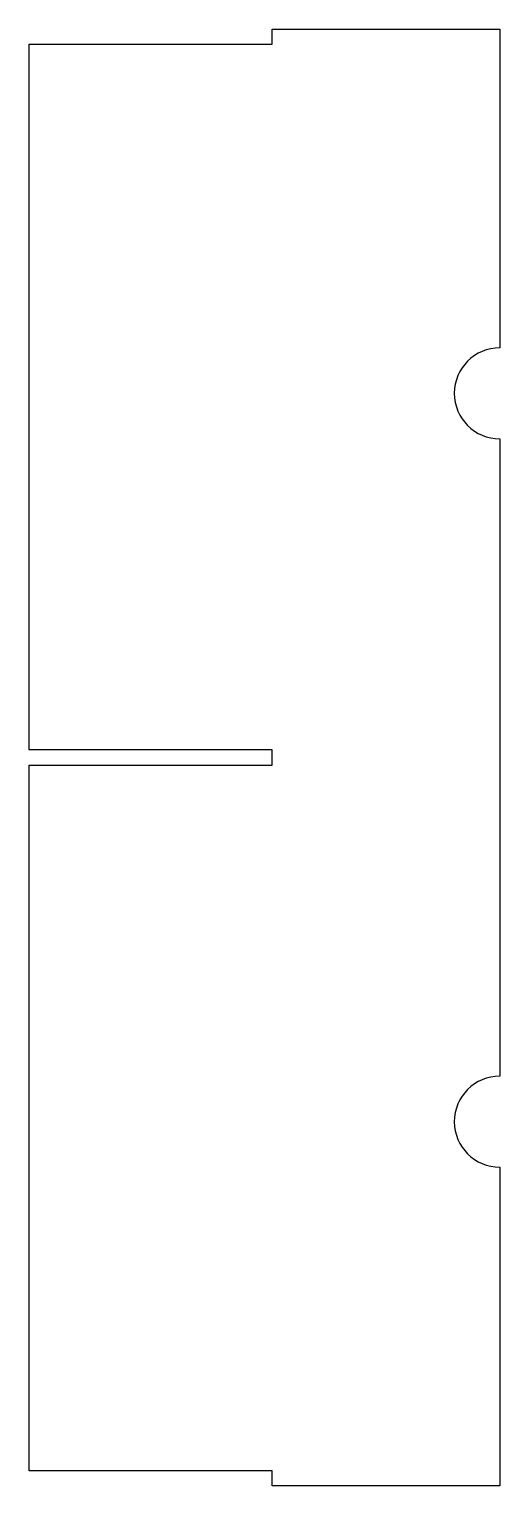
# Model space of a CAD drawing. Header units: inches. Extents: x -3.9 to 0, y 0 to 12.
import ezdxf

# ---------------------------------------------------------------- set-up
doc = ezdxf.new("R2010")
doc.units = ezdxf.units.IN
doc.layers.get('0').update_dxf_attribs({"linetype": 'CONTINUOUS'})

msp = doc.modelspace()

# ---------------------------------------------------------------- linework, layer by layer
msp.add_lwpolyline([(-1.875, 0.125), (-3.875, 0.125), (-3.875, 5.937), (-1.875, 5.937), (-1.875, 6.062), (-3.875, 6.062), (-3.875, 11.875), (-1.875, 11.875), (-1.875, 12), (0, 12), (0, 9.375, 1), (0, 8.625), (0, 3.375, 1), (0, 2.625), (0, 0), (-1.875, 0)], format="xyb", close=True)

doc.saveas('drawing.dxf')
